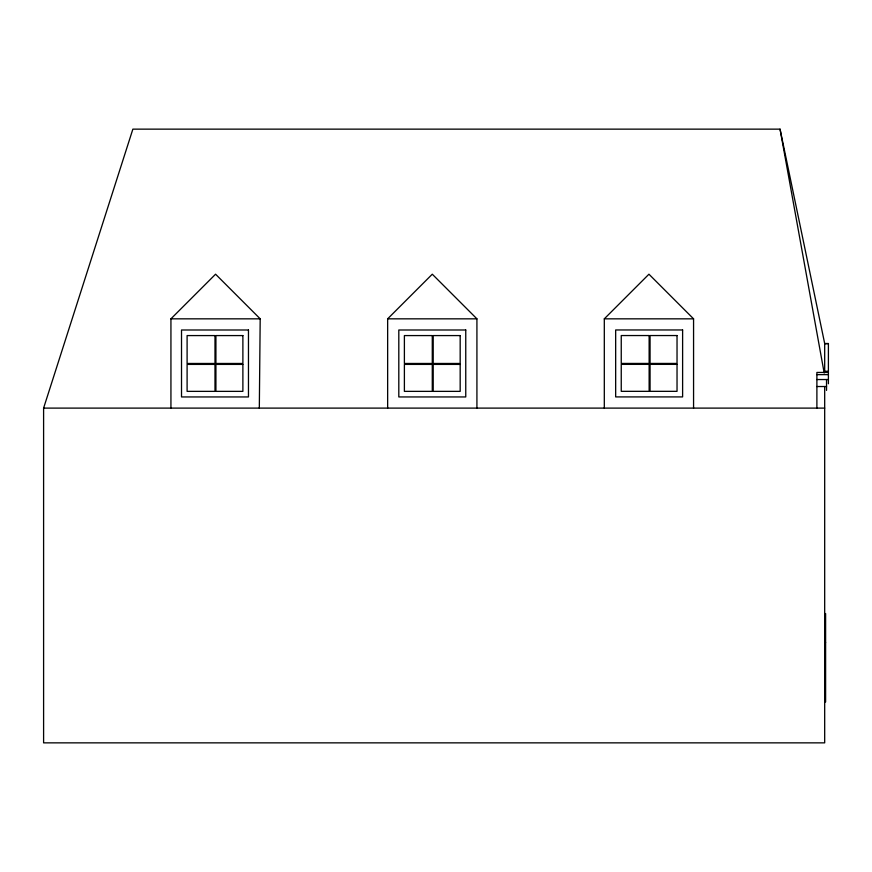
<?xml version="1.0" encoding="UTF-8"?>
<svg xmlns="http://www.w3.org/2000/svg" width="872" height="872" viewBox="0 0 872 872"><rect width="100%" height="100%" fill="white"/><g stroke="black" fill="none" stroke-linecap="round" stroke-linejoin="round"><path stroke-width="1.31" d="M259.322 408.107L260.194 318.836L215.569 274.2L170.934 318.836L170.934 408.107M824.683 386.525L824.683 742.857L43.6 742.857L43.6 408.107L132.871 129.143L780.048 129.143L824.683 343.503L824.683 371.494M387.648 408.107L387.648 318.836L432.283 274.2L476.919 318.836L476.919 408.107M604.307 408.107L604.307 318.836L648.942 274.2L693.567 318.836L693.567 408.107M170.934 318.836L260.194 318.836M387.648 318.836L476.919 318.836M604.307 318.836L693.567 318.836M824.683 343.557L828.4 343.503L828.4 383.745M824.683 343.644L828.4 343.644M824.683 371.287L828.4 371.287M828.4 372.442L816.89 372.442L816.89 408.107M816.89 374.633L828.4 374.633M816.89 379.538L828.4 379.538M816.89 386.525L826.536 386.525M43.6 408.107L824.683 408.107M824.683 613.605L825.61 613.605L825.61 701.938L824.683 701.938M824.683 642.424L825.61 642.424M780.048 129.143L824.193 372.987M826.536 379.538L826.536 390.384M682.613 329.965L615.665 329.965L615.665 396.913L682.613 396.913L682.613 329.965M248.466 329.998L181.518 329.998L181.518 396.945L248.466 396.945L248.466 329.998M465.757 329.998L398.809 329.998L398.809 396.945L465.757 396.945L465.757 329.998M214.992 335.578L187.099 335.578L187.099 363.471L214.992 363.471L214.992 335.578M242.885 335.578L215.918 335.578L215.918 363.471L242.885 363.471L242.885 335.578M432.283 335.578L404.39 335.578L404.39 363.471L432.283 363.471L432.283 335.578M460.176 335.578L433.21 335.578L433.21 363.471L460.176 363.471L460.176 335.578M649.139 335.546L621.246 335.546L621.246 363.439L649.139 363.439L649.139 335.546M677.032 335.546L650.065 335.546L650.065 363.439L677.032 363.439L677.032 335.546M214.992 364.398L187.099 364.398L187.099 391.365L214.992 391.365L214.992 364.398M242.885 364.398L215.918 364.398L215.918 391.365L242.885 391.365L242.885 364.398M432.283 364.398L404.39 364.398L404.39 391.365L432.283 391.365L432.283 364.398M460.176 364.398L433.21 364.398L433.21 391.365L460.176 391.365L460.176 364.398M649.139 364.365L621.246 364.365L621.246 391.332L649.139 391.332L649.139 364.365M677.032 364.365L650.065 364.365L650.065 391.332L677.032 391.332L677.032 364.365"/></g></svg>
